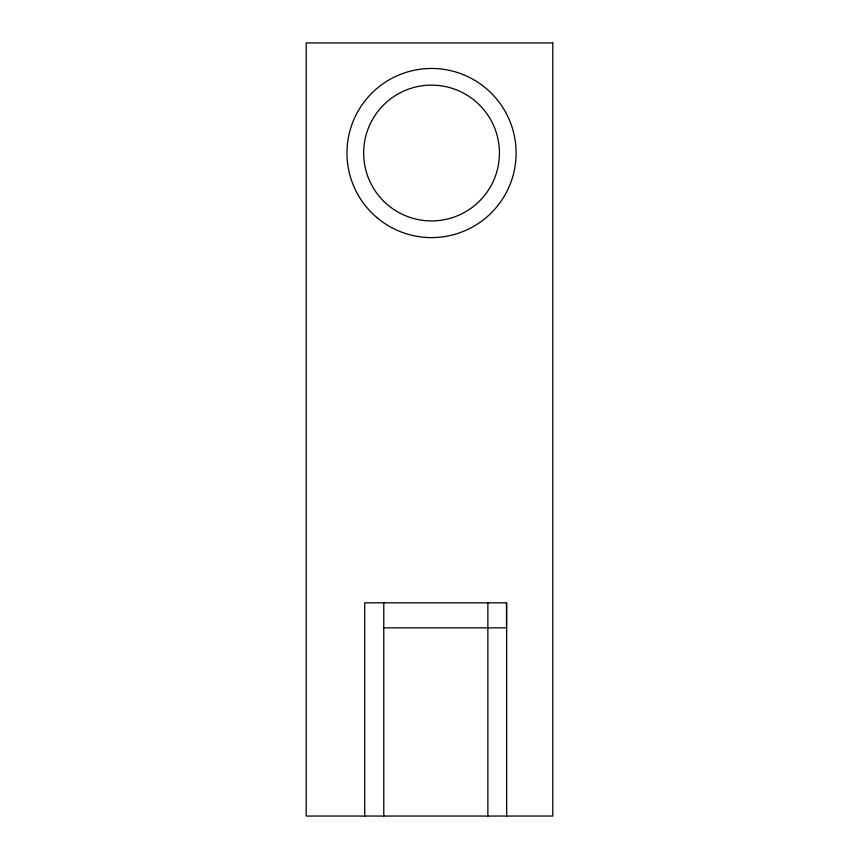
<?xml version="1.0" encoding="UTF-8"?>
<svg xmlns="http://www.w3.org/2000/svg" width="859" height="859" viewBox="0 0 859 859"><rect width="100%" height="100%" fill="white"/><g stroke="black" fill="none" stroke-linecap="round" stroke-linejoin="round"><path stroke-width="1.29" d="M383.78 627.832L506.477 627.832L506.477 602.825M506.649 816.05L506.649 602.825L364.721 602.825L364.721 816.05M487.869 602.825L487.869 816.05M383.78 602.825L383.78 816.05M552.788 42.95L306.212 42.95L306.212 816.05L552.788 816.05L552.788 42.95M376.994 217.671A84.579 84.579 0 0 0 514.788 167.945A84.579 84.579 0 0 0 402.828 73.477A84.579 84.579 0 0 0 376.994 217.671M383.522 201.038A67.904 67.904 0 0 0 497.125 170.597A67.904 67.904 0 0 0 413.963 87.446A67.904 67.904 0 0 0 383.522 201.038"/></g></svg>
